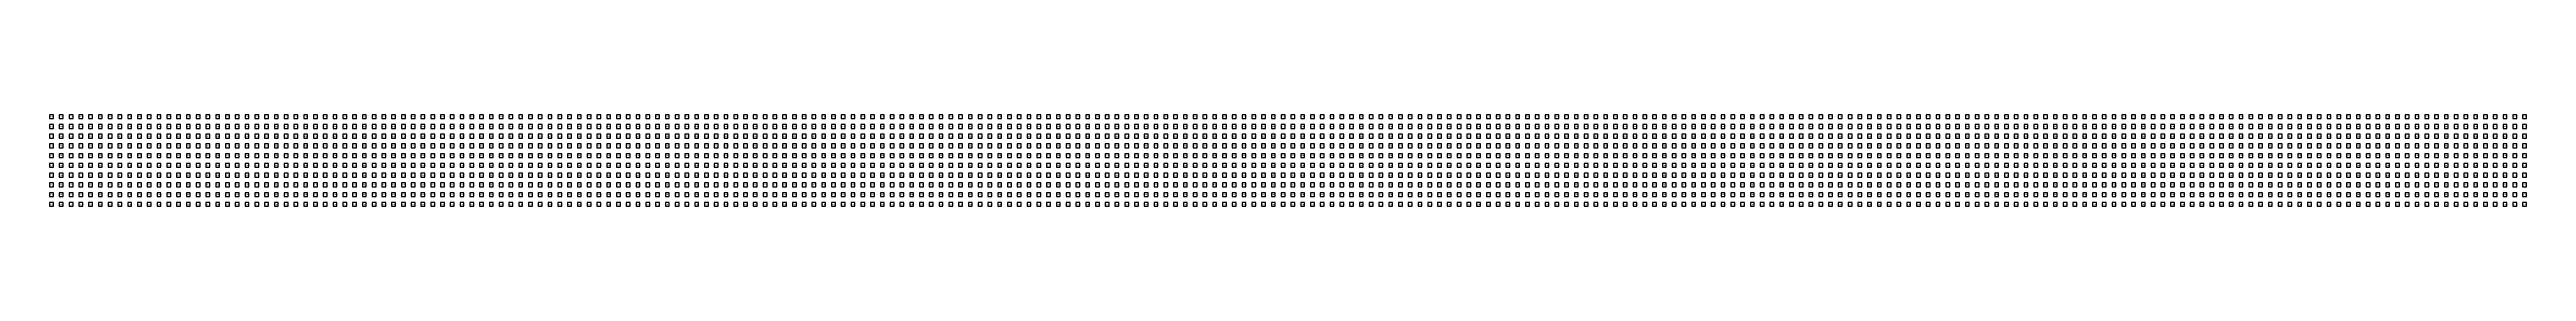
# Model space of a CAD drawing. Header units: millimetres. Extents: x -354 to 24993, y 26 to 2781.
# Drawn here: x 5983 to 12318, y 26 to 261 of the extents above; entities that cross this region are included whole.
import ezdxf
from ezdxf.enums import TextEntityAlignment as Align

# ---------------------------------------------------------------- set-up
doc = ezdxf.new("R2010")
doc.units = ezdxf.units.MM
doc.styles.get("Standard").update_dxf_attribs({"font": 'arial.ttf'})

# ---------------------------------------------------------------- blocks, each defined once
blk = doc.blocks.new('BLOCK_07')
blk.add_lwpolyline([(0, 0), (10, 0), (10, 10), (0, 10)], close=True)
blk.add_text('SYM', height=2.5).set_placement((5, 5), align=Align.MIDDLE)

msp = doc.modelspace()

# ---------------------------------------------------------------- block references
for p in [(5982.6, 250.7), (6007.6, 250.7), (6032.6, 250.7), (6057.6, 250.7), (6082.6, 250.7), (6107.6, 250.7), (6132.6, 250.7), (6157.6, 250.7), (6182.6, 250.7), (6207.6, 250.7), (6232.6, 250.7), (6257.6, 250.7), (6282.6, 250.7), (6307.6, 250.7), (6332.6, 250.7), (6357.6, 250.7), (6382.6, 250.7), (6407.6, 250.7), (6432.6, 250.7), (6457.6, 250.7), (6482.6, 250.7), (6507.6, 250.7), (6532.6, 250.7), (6557.6, 250.7), (6582.6, 250.7), (6607.6, 250.7), (6632.6, 250.7), (6657.6, 250.7), (6682.6, 250.7), (6707.6, 250.7), (6732.6, 250.7), (6757.6, 250.7), (6782.6, 250.7), (6807.6, 250.7), (6832.6, 250.7), (6857.6, 250.7), (6882.6, 250.7), (6907.6, 250.7), (6932.6, 250.7), (6957.6, 250.7), (6982.6, 250.7), (7007.6, 250.7), (7032.6, 250.7), (7057.6, 250.7), (7082.6, 250.7), (7107.6, 250.7), (7132.6, 250.7), (7157.6, 250.7), (7182.6, 250.7), (7207.6, 250.7), (7232.6, 250.7), (7257.6, 250.7), (7282.6, 250.7), (7307.6, 250.7), (7332.6, 250.7), (7357.6, 250.7), (7382.6, 250.7), (7407.6, 250.7), (7432.6, 250.7), (7457.6, 250.7), (7482.6, 250.7), (7507.6, 250.7), (7532.6, 250.7), (7557.6, 250.7), (7582.6, 250.7), (7607.6, 250.7), (7632.6, 250.7), (7657.6, 250.7), (7682.6, 250.7), (7707.6, 250.7), (7732.6, 250.7), (7757.6, 250.7), (7782.6, 250.7), (7807.6, 250.7), (7832.6, 250.7), (7857.6, 250.7), (7882.6, 250.7), (7907.6, 250.7), (7932.6, 250.7), (7957.6, 250.7), (7982.6, 250.7), (8007.6, 250.7), (8032.6, 250.7), (8057.6, 250.7), (8082.6, 250.7), (8107.6, 250.7), (8132.6, 250.7), (8157.6, 250.7), (8182.6, 250.7), (8207.6, 250.7), (8232.6, 250.7), (8257.6, 250.7), (8282.6, 250.7), (8307.6, 250.7), (8332.6, 250.7), (8357.6, 250.7), (8382.6, 250.7), (8407.6, 250.7), (8432.6, 250.7), (8457.6, 250.7), (8482.6, 250.7), (8507.6, 250.7), (8532.6, 250.7), (8557.6, 250.7), (8582.6, 250.7), (8607.6, 250.7), (8632.6, 250.7), (8657.6, 250.7), (8682.6, 250.7), (8707.6, 250.7), (8732.6, 250.7), (8757.6, 250.7), (8782.6, 250.7), (8807.6, 250.7), (8832.6, 250.7), (8857.6, 250.7), (8882.6, 250.7), (8907.6, 250.7), (8932.6, 250.7), (8957.6, 250.7), (8982.6, 250.7), (9007.6, 250.7), (9032.6, 250.7), (9057.6, 250.7), (9082.6, 250.7), (9107.6, 250.7), (9132.6, 250.7), (9157.6, 250.7), (9182.6, 250.7), (9207.6, 250.7), (9232.6, 250.7), (9257.6, 250.7), (9282.6, 250.7), (9307.6, 250.7), (9332.6, 250.7), (9357.6, 250.7), (9382.6, 250.7), (9407.6, 250.7), (9432.6, 250.7), (9457.6, 250.7), (9482.6, 250.7), (9507.6, 250.7), (9532.6, 250.7), (9557.6, 250.7), (9582.6, 250.7), (9607.6, 250.7), (9632.6, 250.7), (9657.6, 250.7), (9682.6, 250.7), (9707.6, 250.7), (9732.6, 250.7), (9757.6, 250.7), (9782.6, 250.7), (9807.6, 250.7), (9832.6, 250.7), (9857.6, 250.7), (9882.6, 250.7), (9907.6, 250.7), (9932.6, 250.7), (9957.6, 250.7), (9982.6, 250.7), (10007.6, 250.7), (10032.6, 250.7), (10057.6, 250.7), (10082.6, 250.7), (10107.6, 250.7), (10132.6, 250.7), (10157.6, 250.7), (10182.6, 250.7), (10207.6, 250.7), (10232.6, 250.7), (10257.6, 250.7), (10282.6, 250.7), (10307.6, 250.7), (10332.6, 250.7), (10357.6, 250.7), (10382.6, 250.7), (10407.6, 250.7), (10432.6, 250.7), (10457.6, 250.7), (10482.6, 250.7), (10507.6, 250.7), (10532.6, 250.7), (10557.6, 250.7), (10582.6, 250.7), (10607.6, 250.7), (10632.6, 250.7), (10657.6, 250.7), (10682.6, 250.7), (10707.6, 250.7), (10732.6, 250.7), (10757.6, 250.7), (10782.6, 250.7), (10807.6, 250.7), (10832.6, 250.7), (10857.6, 250.7), (10882.6, 250.7), (10907.6, 250.7), (10932.6, 250.7), (10957.6, 250.7), (10982.6, 250.7), (11007.6, 250.7), (11032.6, 250.7), (11057.6, 250.7), (11082.6, 250.7), (11107.6, 250.7), (11132.6, 250.7), (11157.6, 250.7), (11182.6, 250.7), (11207.6, 250.7), (11232.6, 250.7), (11257.6, 250.7), (11282.6, 250.7), (11307.6, 250.7), (11332.6, 250.7), (11357.6, 250.7), (11382.6, 250.7), (11407.6, 250.7), (11432.6, 250.7), (11457.6, 250.7), (11482.6, 250.7), (11507.6, 250.7), (11532.6, 250.7), (11557.6, 250.7), (11582.6, 250.7), (11607.6, 250.7), (11632.6, 250.7), (11657.6, 250.7), (11682.6, 250.7), (11707.6, 250.7), (11732.6, 250.7), (11757.6, 250.7), (11782.6, 250.7), (11807.6, 250.7), (11832.6, 250.7), (11857.6, 250.7), (11882.6, 250.7), (11907.6, 250.7), (11932.6, 250.7), (11957.6, 250.7), (11982.6, 250.7), (12007.6, 250.7), (12032.6, 250.7), (12057.6, 250.7), (12082.6, 250.7), (12107.6, 250.7), (12132.6, 250.7), (12157.6, 250.7), (12182.6, 250.7), (12207.6, 250.7), (12232.6, 250.7), (12257.6, 250.7), (12282.6, 250.7), (12307.6, 250.7), (5982.6, 225.7), (5982.6, 200.7), (6007.6, 225.7), (6007.6, 200.7), (6032.6, 225.7), (6032.6, 200.7), (6057.6, 225.7), (6057.6, 200.7), (6082.6, 225.7), (6082.6, 200.7), (6107.6, 225.7), (6107.6, 200.7), (6132.6, 225.7), (6132.6, 200.7), (6157.6, 225.7), (6157.6, 200.7), (6182.6, 225.7), (6182.6, 200.7), (6207.6, 225.7), (6207.6, 200.7), (6232.6, 225.7), (6232.6, 200.7), (6257.6, 225.7), (6257.6, 200.7), (6282.6, 225.7), (6282.6, 200.7), (6307.6, 225.7), (6307.6, 200.7), (6332.6, 225.7), (6332.6, 200.7), (6357.6, 225.7), (6357.6, 200.7), (6382.6, 225.7), (6382.6, 200.7), (6407.6, 225.7), (6407.6, 200.7), (6432.6, 225.7), (6432.6, 200.7), (6457.6, 225.7), (6457.6, 200.7), (6482.6, 225.7), (6482.6, 200.7), (6507.6, 225.7), (6507.6, 200.7), (6532.6, 225.7), (6532.6, 200.7), (6557.6, 225.7), (6557.6, 200.7), (6582.6, 225.7), (6582.6, 200.7), (6607.6, 225.7), (6607.6, 200.7), (6632.6, 225.7), (6632.6, 200.7), (6657.6, 225.7), (6657.6, 200.7), (6682.6, 225.7), (6682.6, 200.7), (6707.6, 225.7), (6707.6, 200.7), (6732.6, 225.7), (6732.6, 200.7), (6757.6, 225.7), (6757.6, 200.7), (6782.6, 225.7), (6782.6, 200.7), (6807.6, 225.7), (6807.6, 200.7), (6832.6, 225.7), (6832.6, 200.7), (6857.6, 225.7), (6857.6, 200.7), (6882.6, 225.7), (6882.6, 200.7), (6907.6, 225.7), (6907.6, 200.7), (6932.6, 225.7), (6932.6, 200.7), (6957.6, 225.7), (6957.6, 200.7), (6982.6, 225.7), (6982.6, 200.7), (7007.6, 225.7), (7007.6, 200.7), (7032.6, 225.7), (7032.6, 200.7), (7057.6, 225.7), (7057.6, 200.7), (7082.6, 225.7), (7082.6, 200.7), (7107.6, 225.7), (7107.6, 200.7), (7132.6, 225.7), (7132.6, 200.7), (7157.6, 225.7), (7157.6, 200.7), (7182.6, 225.7), (7182.6, 200.7), (7207.6, 225.7), (7207.6, 200.7), (7232.6, 225.7), (7232.6, 200.7), (7257.6, 225.7), (7257.6, 200.7), (7282.6, 225.7), (7282.6, 200.7), (7307.6, 225.7), (7307.6, 200.7), (7332.6, 225.7), (7332.6, 200.7), (7357.6, 225.7), (7357.6, 200.7), (7382.6, 225.7), (7382.6, 200.7), (7407.6, 225.7), (7407.6, 200.7), (7432.6, 225.7), (7432.6, 200.7), (7457.6, 225.7), (7457.6, 200.7), (7482.6, 225.7), (7482.6, 200.7), (7507.6, 225.7), (7507.6, 200.7), (7532.6, 225.7), (7532.6, 200.7), (7557.6, 225.7), (7557.6, 200.7), (7582.6, 225.7), (7582.6, 200.7), (7607.6, 225.7), (7607.6, 200.7), (7632.6, 225.7), (7632.6, 200.7), (7657.6, 225.7), (7657.6, 200.7), (7682.6, 225.7), (7682.6, 200.7), (7707.6, 225.7), (7707.6, 200.7), (7732.6, 225.7), (7732.6, 200.7), (7757.6, 225.7), (7757.6, 200.7), (7782.6, 225.7), (7782.6, 200.7), (7807.6, 225.7), (7807.6, 200.7), (7832.6, 225.7), (7832.6, 200.7), (7857.6, 225.7), (7857.6, 200.7), (7882.6, 225.7), (7882.6, 200.7), (7907.6, 225.7), (7907.6, 200.7), (7932.6, 225.7), (7932.6, 200.7), (7957.6, 225.7), (7957.6, 200.7), (7982.6, 225.7), (7982.6, 200.7), (8007.6, 225.7), (8007.6, 200.7), (8032.6, 225.7), (8032.6, 200.7), (8057.6, 225.7), (8057.6, 200.7), (8082.6, 225.7), (8082.6, 200.7), (8107.6, 225.7), (8107.6, 200.7), (8132.6, 225.7), (8132.6, 200.7), (8157.6, 225.7), (8157.6, 200.7), (8182.6, 225.7), (8182.6, 200.7), (8207.6, 225.7), (8207.6, 200.7), (8232.6, 225.7), (8232.6, 200.7), (8257.6, 225.7), (8257.6, 200.7), (8282.6, 225.7), (8282.6, 200.7), (8307.6, 225.7), (8307.6, 200.7), (8332.6, 225.7), (8332.6, 200.7), (8357.6, 225.7), (8357.6, 200.7), (8382.6, 225.7), (8382.6, 200.7), (8407.6, 225.7), (8407.6, 200.7), (8432.6, 225.7), (8432.6, 200.7), (8457.6, 225.7), (8457.6, 200.7), (8482.6, 225.7), (8482.6, 200.7), (8507.6, 225.7), (8507.6, 200.7), (8532.6, 225.7), (8532.6, 200.7), (8557.6, 225.7), (8557.6, 200.7), (8582.6, 225.7), (8582.6, 200.7), (8607.6, 225.7), (8607.6, 200.7), (8632.6, 225.7), (8632.6, 200.7), (8657.6, 225.7), (8657.6, 200.7), (8682.6, 225.7), (8682.6, 200.7), (8707.6, 225.7), (8707.6, 200.7), (8732.6, 225.7), (8732.6, 200.7), (8757.6, 225.7), (8757.6, 200.7), (8782.6, 225.7), (8782.6, 200.7), (8807.6, 225.7), (8807.6, 200.7), (8832.6, 225.7), (8832.6, 200.7), (8857.6, 225.7), (8857.6, 200.7), (8882.6, 225.7), (8882.6, 200.7), (8907.6, 225.7), (8907.6, 200.7), (8932.6, 225.7), (8932.6, 200.7), (8957.6, 225.7), (8957.6, 200.7), (8982.6, 225.7), (8982.6, 200.7), (9007.6, 225.7), (9007.6, 200.7), (9032.6, 225.7), (9032.6, 200.7), (9057.6, 225.7), (9057.6, 200.7), (9082.6, 225.7), (9082.6, 200.7), (9107.6, 225.7), (9107.6, 200.7), (9132.6, 225.7), (9132.6, 200.7), (9157.6, 225.7), (9157.6, 200.7), (9182.6, 225.7), (9182.6, 200.7), (9207.6, 225.7), (9207.6, 200.7), (9232.6, 225.7), (9232.6, 200.7), (9257.6, 225.7), (9257.6, 200.7), (9282.6, 225.7), (9282.6, 200.7), (9307.6, 225.7), (9307.6, 200.7), (9332.6, 225.7), (9332.6, 200.7), (9357.6, 225.7), (9357.6, 200.7), (9382.6, 225.7), (9382.6, 200.7), (9407.6, 225.7), (9407.6, 200.7), (9432.6, 225.7), (9432.6, 200.7), (9457.6, 225.7), (9457.6, 200.7), (9482.6, 225.7), (9482.6, 200.7), (9507.6, 225.7), (9507.6, 200.7), (9532.6, 225.7), (9532.6, 200.7), (9557.6, 225.7), (9557.6, 200.7), (9582.6, 225.7), (9582.6, 200.7), (9607.6, 225.7), (9607.6, 200.7), (9632.6, 225.7), (9632.6, 200.7), (9657.6, 225.7), (9657.6, 200.7), (9682.6, 225.7), (9682.6, 200.7), (9707.6, 225.7), (9707.6, 200.7), (9732.6, 225.7), (9732.6, 200.7), (9757.6, 225.7), (9757.6, 200.7), (9782.6, 225.7), (9782.6, 200.7), (9807.6, 225.7), (9807.6, 200.7), (9832.6, 225.7), (9832.6, 200.7), (9857.6, 225.7), (9857.6, 200.7), (9882.6, 225.7), (9882.6, 200.7), (9907.6, 225.7), (9907.6, 200.7), (9932.6, 225.7), (9932.6, 200.7), (9957.6, 225.7), (9957.6, 200.7), (9982.6, 225.7), (9982.6, 200.7), (10007.6, 225.7), (10007.6, 200.7), (10032.6, 225.7), (10032.6, 200.7), (10057.6, 225.7), (10057.6, 200.7), (10082.6, 225.7), (10082.6, 200.7), (10107.6, 225.7), (10107.6, 200.7), (10132.6, 225.7), (10132.6, 200.7), (10157.6, 225.7), (10157.6, 200.7), (10182.6, 225.7), (10182.6, 200.7), (10207.6, 225.7), (10207.6, 200.7), (10232.6, 225.7), (10232.6, 200.7), (10257.6, 225.7), (10257.6, 200.7), (10282.6, 225.7), (10282.6, 200.7), (10307.6, 225.7), (10307.6, 200.7), (10332.6, 225.7), (10332.6, 200.7), (10357.6, 225.7), (10357.6, 200.7), (10382.6, 225.7), (10382.6, 200.7), (10407.6, 225.7), (10407.6, 200.7), (10432.6, 225.7), (10432.6, 200.7), (10457.6, 225.7), (10457.6, 200.7), (10482.6, 225.7), (10482.6, 200.7), (10507.6, 225.7), (10507.6, 200.7), (10532.6, 225.7), (10532.6, 200.7), (10557.6, 225.7), (10557.6, 200.7), (10582.6, 225.7), (10582.6, 200.7), (10607.6, 225.7), (10607.6, 200.7), (10632.6, 225.7), (10632.6, 200.7), (10657.6, 225.7), (10657.6, 200.7), (10682.6, 225.7), (10682.6, 200.7), (10707.6, 225.7), (10707.6, 200.7), (10732.6, 225.7), (10732.6, 200.7), (10757.6, 225.7), (10757.6, 200.7), (10782.6, 225.7), (10782.6, 200.7), (10807.6, 225.7), (10807.6, 200.7), (10832.6, 225.7), (10832.6, 200.7), (10857.6, 225.7), (10857.6, 200.7), (10882.6, 225.7), (10882.6, 200.7), (10907.6, 225.7), (10907.6, 200.7), (10932.6, 225.7), (10932.6, 200.7), (10957.6, 225.7), (10957.6, 200.7), (10982.6, 225.7), (10982.6, 200.7), (11007.6, 225.7), (11007.6, 200.7), (11032.6, 225.7), (11032.6, 200.7), (11057.6, 225.7), (11057.6, 200.7), (11082.6, 225.7), (11082.6, 200.7), (11107.6, 225.7), (11107.6, 200.7), (11132.6, 225.7), (11132.6, 200.7), (11157.6, 225.7), (11157.6, 200.7), (11182.6, 225.7), (11182.6, 200.7), (11207.6, 225.7), (11207.6, 200.7), (11232.6, 225.7), (11232.6, 200.7), (11257.6, 225.7), (11257.6, 200.7), (11282.6, 225.7), (11282.6, 200.7), (11307.6, 225.7), (11307.6, 200.7), (11332.6, 225.7), (11332.6, 200.7), (11357.6, 225.7), (11357.6, 200.7), (11382.6, 225.7), (11382.6, 200.7), (11407.6, 225.7), (11407.6, 200.7), (11432.6, 225.7), (11432.6, 200.7), (11457.6, 225.7), (11457.6, 200.7), (11482.6, 225.7), (11482.6, 200.7), (11507.6, 225.7), (11507.6, 200.7), (11532.6, 225.7), (11532.6, 200.7), (11557.6, 225.7), (11557.6, 200.7), (11582.6, 225.7), (11582.6, 200.7), (11607.6, 225.7), (11607.6, 200.7), (11632.6, 225.7), (11632.6, 200.7), (11657.6, 225.7), (11657.6, 200.7), (11682.6, 225.7), (11682.6, 200.7), (11707.6, 225.7), (11707.6, 200.7), (11732.6, 225.7), (11732.6, 200.7), (11757.6, 225.7), (11757.6, 200.7), (11782.6, 225.7), (11782.6, 200.7), (11807.6, 225.7), (11807.6, 200.7), (11832.6, 225.7), (11832.6, 200.7), (11857.6, 225.7), (11857.6, 200.7), (11882.6, 225.7), (11882.6, 200.7), (11907.6, 225.7), (11907.6, 200.7), (11932.6, 225.7), (11932.6, 200.7), (11957.6, 225.7), (11957.6, 200.7), (11982.6, 225.7), (11982.6, 200.7), (12007.6, 225.7), (12007.6, 200.7), (12032.6, 225.7), (12032.6, 200.7), (12057.6, 225.7), (12057.6, 200.7), (12082.6, 225.7), (12082.6, 200.7), (12107.6, 225.7), (12107.6, 200.7), (12132.6, 225.7), (12132.6, 200.7), (12157.6, 225.7), (12157.6, 200.7), (12182.6, 225.7), (12182.6, 200.7), (12207.6, 225.7), (12207.6, 200.7), (12232.6, 225.7), (12232.6, 200.7), (12257.6, 225.7), (12257.6, 200.7), (12282.6, 225.7), (12282.6, 200.7), (12307.6, 225.7), (12307.6, 200.7), (5982.6, 175.7), (5982.6, 150.7), (5982.6, 125.7), (6007.6, 175.7), (6007.6, 150.7), (6007.6, 125.7), (6032.6, 175.7), (6032.6, 150.7), (6032.6, 125.7), (6057.6, 175.7), (6057.6, 150.7), (6057.6, 125.7), (6082.6, 175.7), (6082.6, 150.7), (6082.6, 125.7), (6107.6, 175.7), (6107.6, 150.7), (6107.6, 125.7), (6132.6, 175.7), (6132.6, 150.7), (6132.6, 125.7), (6157.6, 175.7), (6157.6, 150.7), (6157.6, 125.7), (6182.6, 175.7), (6182.6, 150.7), (6182.6, 125.7), (6207.6, 175.7), (6207.6, 150.7), (6207.6, 125.7), (6232.6, 175.7), (6232.6, 150.7), (6232.6, 125.7), (6257.6, 175.7), (6257.6, 150.7), (6257.6, 125.7), (6282.6, 175.7), (6282.6, 150.7), (6282.6, 125.7), (6307.6, 175.7), (6307.6, 150.7), (6307.6, 125.7), (6332.6, 175.7), (6332.6, 150.7), (6332.6, 125.7), (6357.6, 175.7), (6357.6, 150.7), (6357.6, 125.7), (6382.6, 175.7), (6382.6, 150.7), (6382.6, 125.7), (6407.6, 175.7), (6407.6, 150.7), (6407.6, 125.7), (6432.6, 175.7), (6432.6, 150.7), (6432.6, 125.7), (6457.6, 175.7), (6457.6, 150.7), (6457.6, 125.7), (6482.6, 175.7), (6482.6, 150.7), (6482.6, 125.7), (6507.6, 175.7), (6507.6, 150.7), (6507.6, 125.7), (6532.6, 175.7), (6532.6, 150.7), (6532.6, 125.7), (6557.6, 175.7), (6557.6, 150.7), (6557.6, 125.7), (6582.6, 175.7), (6582.6, 150.7), (6582.6, 125.7), (6607.6, 175.7), (6607.6, 150.7), (6607.6, 125.7), (6632.6, 175.7), (6632.6, 150.7), (6632.6, 125.7), (6657.6, 175.7), (6657.6, 150.7), (6657.6, 125.7), (6682.6, 175.7), (6682.6, 150.7), (6682.6, 125.7), (6707.6, 175.7), (6707.6, 150.7), (6707.6, 125.7), (6732.6, 175.7), (6732.6, 150.7), (6732.6, 125.7), (6757.6, 175.7), (6757.6, 150.7), (6757.6, 125.7), (6782.6, 175.7), (6782.6, 150.7), (6782.6, 125.7), (6807.6, 175.7), (6807.6, 150.7), (6807.6, 125.7), (6832.6, 175.7), (6832.6, 150.7), (6832.6, 125.7), (6857.6, 175.7), (6857.6, 150.7), (6857.6, 125.7), (6882.6, 175.7), (6882.6, 150.7), (6882.6, 125.7), (6907.6, 175.7), (6907.6, 150.7), (6907.6, 125.7), (6932.6, 175.7), (6932.6, 150.7), (6932.6, 125.7), (6957.6, 175.7), (6957.6, 150.7), (6957.6, 125.7), (6982.6, 175.7), (6982.6, 150.7), (6982.6, 125.7), (7007.6, 175.7), (7007.6, 150.7), (7007.6, 125.7), (7032.6, 175.7), (7032.6, 150.7), (7032.6, 125.7), (7057.6, 175.7), (7057.6, 150.7), (7057.6, 125.7), (7082.6, 175.7), (7082.6, 150.7), (7082.6, 125.7), (7107.6, 175.7), (7107.6, 150.7), (7107.6, 125.7), (7132.6, 175.7), (7132.6, 150.7), (7132.6, 125.7), (7157.6, 175.7), (7157.6, 150.7), (7157.6, 125.7), (7182.6, 175.7), (7182.6, 150.7), (7182.6, 125.7), (7207.6, 175.7), (7207.6, 150.7), (7207.6, 125.7), (7232.6, 175.7), (7232.6, 150.7), (7232.6, 125.7), (7257.6, 175.7), (7257.6, 150.7), (7257.6, 125.7), (7282.6, 175.7), (7282.6, 150.7), (7282.6, 125.7), (7307.6, 175.7), (7307.6, 150.7), (7307.6, 125.7), (7332.6, 175.7), (7332.6, 150.7), (7332.6, 125.7), (7357.6, 175.7), (7357.6, 150.7), (7357.6, 125.7), (7382.6, 175.7), (7382.6, 150.7), (7382.6, 125.7), (7407.6, 175.7), (7407.6, 150.7), (7407.6, 125.7), (7432.6, 175.7), (7432.6, 150.7), (7432.6, 125.7), (7457.6, 175.7), (7457.6, 150.7), (7457.6, 125.7), (7482.6, 175.7), (7482.6, 150.7), (7482.6, 125.7), (7507.6, 175.7), (7507.6, 150.7), (7507.6, 125.7), (7532.6, 175.7), (7532.6, 150.7), (7532.6, 125.7), (7557.6, 175.7), (7557.6, 150.7), (7557.6, 125.7), (7582.6, 175.7), (7582.6, 150.7), (7582.6, 125.7), (7607.6, 175.7), (7607.6, 150.7), (7607.6, 125.7), (7632.6, 175.7), (7632.6, 150.7), (7632.6, 125.7), (7657.6, 175.7), (7657.6, 150.7), (7657.6, 125.7), (7682.6, 175.7), (7682.6, 150.7), (7682.6, 125.7), (7707.6, 175.7), (7707.6, 150.7), (7707.6, 125.7), (7732.6, 175.7), (7732.6, 150.7), (7732.6, 125.7), (7757.6, 175.7), (7757.6, 150.7), (7757.6, 125.7), (7782.6, 175.7), (7782.6, 150.7), (7782.6, 125.7), (7807.6, 175.7), (7807.6, 150.7), (7807.6, 125.7), (7832.6, 175.7), (7832.6, 150.7), (7832.6, 125.7), (7857.6, 175.7), (7857.6, 150.7), (7857.6, 125.7), (7882.6, 175.7), (7882.6, 150.7), (7882.6, 125.7), (7907.6, 175.7), (7907.6, 150.7), (7907.6, 125.7), (7932.6, 175.7), (7932.6, 150.7), (7932.6, 125.7), (7957.6, 175.7), (7957.6, 150.7), (7957.6, 125.7), (7982.6, 175.7), (7982.6, 150.7), (7982.6, 125.7), (8007.6, 175.7), (8007.6, 150.7), (8007.6, 125.7), (8032.6, 175.7), (8032.6, 150.7), (8032.6, 125.7), (8057.6, 175.7), (8057.6, 150.7), (8057.6, 125.7), (8082.6, 175.7), (8082.6, 150.7), (8082.6, 125.7), (8107.6, 175.7), (8107.6, 150.7), (8107.6, 125.7), (8132.6, 175.7), (8132.6, 150.7), (8132.6, 125.7), (8157.6, 175.7), (8157.6, 150.7), (8157.6, 125.7), (8182.6, 175.7), (8182.6, 150.7), (8182.6, 125.7), (8207.6, 175.7), (8207.6, 150.7), (8207.6, 125.7), (8232.6, 175.7), (8232.6, 150.7), (8232.6, 125.7), (8257.6, 175.7), (8257.6, 150.7), (8257.6, 125.7), (8282.6, 175.7), (8282.6, 150.7), (8282.6, 125.7), (8307.6, 175.7), (8307.6, 150.7), (8307.6, 125.7), (8332.6, 175.7), (8332.6, 150.7), (8332.6, 125.7), (8357.6, 175.7), (8357.6, 150.7), (8357.6, 125.7), (8382.6, 175.7), (8382.6, 150.7), (8382.6, 125.7), (8407.6, 175.7), (8407.6, 150.7), (8407.6, 125.7), (8432.6, 175.7), (8432.6, 150.7), (8432.6, 125.7), (8457.6, 175.7), (8457.6, 150.7), (8457.6, 125.7), (8482.6, 175.7), (8482.6, 150.7), (8482.6, 125.7), (8507.6, 175.7), (8507.6, 150.7), (8507.6, 125.7), (8532.6, 175.7), (8532.6, 150.7), (8532.6, 125.7), (8557.6, 175.7), (8557.6, 150.7), (8557.6, 125.7), (8582.6, 175.7), (8582.6, 150.7), (8582.6, 125.7), (8607.6, 175.7), (8607.6, 150.7), (8607.6, 125.7), (8632.6, 175.7), (8632.6, 150.7), (8632.6, 125.7), (8657.6, 175.7), (8657.6, 150.7), (8657.6, 125.7), (8682.6, 175.7), (8682.6, 150.7), (8682.6, 125.7), (8707.6, 175.7), (8707.6, 150.7), (8707.6, 125.7), (8732.6, 175.7), (8732.6, 150.7), (8732.6, 125.7), (8757.6, 175.7), (8757.6, 150.7), (8757.6, 125.7), (8782.6, 175.7), (8782.6, 150.7), (8782.6, 125.7), (8807.6, 175.7), (8807.6, 150.7), (8807.6, 125.7), (8832.6, 175.7), (8832.6, 150.7), (8832.6, 125.7), (8857.6, 175.7), (8857.6, 150.7), (8857.6, 125.7), (8882.6, 175.7), (8882.6, 150.7), (8882.6, 125.7), (8907.6, 175.7), (8907.6, 150.7), (8907.6, 125.7), (8932.6, 175.7), (8932.6, 150.7), (8932.6, 125.7), (8957.6, 175.7), (8957.6, 150.7), (8957.6, 125.7), (8982.6, 175.7), (8982.6, 150.7), (8982.6, 125.7), (9007.6, 175.7), (9007.6, 150.7), (9007.6, 125.7), (9032.6, 175.7), (9032.6, 150.7), (9032.6, 125.7), (9057.6, 175.7), (9057.6, 150.7), (9057.6, 125.7), (9082.6, 175.7), (9082.6, 150.7), (9082.6, 125.7), (9107.6, 175.7), (9107.6, 150.7), (9107.6, 125.7), (9132.6, 175.7), (9132.6, 150.7), (9132.6, 125.7), (9157.6, 175.7), (9157.6, 150.7), (9157.6, 125.7), (9182.6, 175.7), (9182.6, 150.7), (9182.6, 125.7), (9207.6, 175.7), (9207.6, 150.7), (9207.6, 125.7), (9232.6, 175.7), (9232.6, 150.7), (9232.6, 125.7), (9257.6, 175.7), (9257.6, 150.7), (9257.6, 125.7), (9282.6, 175.7), (9282.6, 150.7), (9282.6, 125.7), (9307.6, 175.7), (9307.6, 150.7), (9307.6, 125.7), (9332.6, 175.7), (9332.6, 150.7), (9332.6, 125.7), (9357.6, 175.7), (9357.6, 150.7), (9357.6, 125.7), (9382.6, 175.7), (9382.6, 150.7), (9382.6, 125.7), (9407.6, 175.7), (9407.6, 150.7), (9407.6, 125.7), (9432.6, 175.7), (9432.6, 150.7), (9432.6, 125.7), (9457.6, 175.7), (9457.6, 150.7), (9457.6, 125.7), (9482.6, 175.7), (9482.6, 150.7), (9482.6, 125.7), (9507.6, 175.7), (9507.6, 150.7), (9507.6, 125.7), (9532.6, 175.7), (9532.6, 150.7), (9532.6, 125.7), (9557.6, 175.7), (9557.6, 150.7), (9557.6, 125.7), (9582.6, 175.7), (9582.6, 150.7), (9582.6, 125.7), (9607.6, 175.7), (9607.6, 150.7), (9607.6, 125.7), (9632.6, 175.7), (9632.6, 150.7), (9632.6, 125.7), (9657.6, 175.7), (9657.6, 150.7), (9657.6, 125.7), (9682.6, 175.7), (9682.6, 150.7), (9682.6, 125.7), (9707.6, 175.7), (9707.6, 150.7), (9707.6, 125.7), (9732.6, 175.7), (9732.6, 150.7), (9732.6, 125.7), (9757.6, 175.7), (9757.6, 150.7), (9757.6, 125.7), (9782.6, 175.7), (9782.6, 150.7), (9782.6, 125.7), (9807.6, 175.7), (9807.6, 150.7), (9807.6, 125.7), (9832.6, 175.7), (9832.6, 150.7), (9832.6, 125.7), (9857.6, 175.7), (9857.6, 150.7), (9857.6, 125.7), (9882.6, 175.7), (9882.6, 150.7), (9882.6, 125.7), (9907.6, 175.7), (9907.6, 150.7), (9907.6, 125.7), (9932.6, 175.7), (9932.6, 150.7), (9932.6, 125.7), (9957.6, 175.7), (9957.6, 150.7), (9957.6, 125.7), (9982.6, 175.7), (9982.6, 150.7), (9982.6, 125.7), (10007.6, 175.7), (10007.6, 150.7), (10007.6, 125.7), (10032.6, 175.7), (10032.6, 150.7), (10032.6, 125.7), (10057.6, 175.7), (10057.6, 150.7), (10057.6, 125.7), (10082.6, 175.7), (10082.6, 150.7), (10082.6, 125.7), (10107.6, 175.7), (10107.6, 150.7), (10107.6, 125.7), (10132.6, 175.7), (10132.6, 150.7), (10132.6, 125.7), (10157.6, 175.7), (10157.6, 150.7), (10157.6, 125.7), (10182.6, 175.7), (10182.6, 150.7), (10182.6, 125.7), (10207.6, 175.7), (10207.6, 150.7), (10207.6, 125.7), (10232.6, 175.7), (10232.6, 150.7), (10232.6, 125.7), (10257.6, 175.7), (10257.6, 150.7), (10257.6, 125.7), (10282.6, 175.7), (10282.6, 150.7), (10282.6, 125.7), (10307.6, 175.7), (10307.6, 150.7), (10307.6, 125.7), (10332.6, 175.7), (10332.6, 150.7), (10332.6, 125.7), (10357.6, 175.7), (10357.6, 150.7), (10357.6, 125.7), (10382.6, 175.7), (10382.6, 150.7), (10382.6, 125.7), (10407.6, 175.7), (10407.6, 150.7), (10407.6, 125.7), (10432.6, 175.7), (10432.6, 150.7), (10432.6, 125.7), (10457.6, 175.7), (10457.6, 150.7), (10457.6, 125.7), (10482.6, 175.7), (10482.6, 150.7), (10482.6, 125.7), (10507.6, 175.7), (10507.6, 150.7), (10507.6, 125.7), (10532.6, 175.7), (10532.6, 150.7), (10532.6, 125.7), (10557.6, 175.7), (10557.6, 150.7), (10557.6, 125.7), (10582.6, 175.7), (10582.6, 150.7), (10582.6, 125.7), (10607.6, 175.7), (10607.6, 150.7), (10607.6, 125.7), (10632.6, 175.7), (10632.6, 150.7), (10632.6, 125.7), (10657.6, 175.7), (10657.6, 150.7), (10657.6, 125.7), (10682.6, 175.7), (10682.6, 150.7), (10682.6, 125.7), (10707.6, 175.7), (10707.6, 150.7), (10707.6, 125.7), (10732.6, 175.7), (10732.6, 150.7), (10732.6, 125.7), (10757.6, 175.7), (10757.6, 150.7), (10757.6, 125.7), (10782.6, 175.7), (10782.6, 150.7), (10782.6, 125.7), (10807.6, 175.7), (10807.6, 150.7), (10807.6, 125.7), (10832.6, 175.7), (10832.6, 150.7), (10832.6, 125.7), (10857.6, 175.7), (10857.6, 150.7), (10857.6, 125.7), (10882.6, 175.7), (10882.6, 150.7), (10882.6, 125.7), (10907.6, 175.7), (10907.6, 150.7), (10907.6, 125.7), (10932.6, 175.7), (10932.6, 150.7), (10932.6, 125.7), (10957.6, 175.7), (10957.6, 150.7), (10957.6, 125.7), (10982.6, 175.7), (10982.6, 150.7), (10982.6, 125.7), (11007.6, 175.7), (11007.6, 150.7), (11007.6, 125.7), (11032.6, 175.7), (11032.6, 150.7), (11032.6, 125.7), (11057.6, 175.7), (11057.6, 150.7), (11057.6, 125.7), (11082.6, 175.7), (11082.6, 150.7), (11082.6, 125.7), (11107.6, 175.7), (11107.6, 150.7), (11107.6, 125.7), (11132.6, 175.7), (11132.6, 150.7), (11132.6, 125.7), (11157.6, 175.7), (11157.6, 150.7), (11157.6, 125.7), (11182.6, 175.7), (11182.6, 150.7), (11182.6, 125.7), (11207.6, 175.7), (11207.6, 150.7), (11207.6, 125.7), (11232.6, 175.7), (11232.6, 150.7), (11232.6, 125.7), (11257.6, 175.7), (11257.6, 150.7), (11257.6, 125.7), (11282.6, 175.7), (11282.6, 150.7), (11282.6, 125.7), (11307.6, 175.7), (11307.6, 150.7), (11307.6, 125.7), (11332.6, 175.7), (11332.6, 150.7), (11332.6, 125.7), (11357.6, 175.7), (11357.6, 150.7), (11357.6, 125.7), (11382.6, 175.7), (11382.6, 150.7), (11382.6, 125.7), (11407.6, 175.7), (11407.6, 150.7), (11407.6, 125.7), (11432.6, 175.7), (11432.6, 150.7), (11432.6, 125.7), (11457.6, 175.7), (11457.6, 150.7), (11457.6, 125.7), (11482.6, 175.7), (11482.6, 150.7), (11482.6, 125.7), (11507.6, 175.7), (11507.6, 150.7), (11507.6, 125.7), (11532.6, 175.7), (11532.6, 150.7), (11532.6, 125.7), (11557.6, 175.7), (11557.6, 150.7), (11557.6, 125.7), (11582.6, 175.7), (11582.6, 150.7), (11582.6, 125.7), (11607.6, 175.7), (11607.6, 150.7), (11607.6, 125.7), (11632.6, 175.7), (11632.6, 150.7), (11632.6, 125.7), (11657.6, 175.7), (11657.6, 150.7), (11657.6, 125.7), (11682.6, 175.7), (11682.6, 150.7), (11682.6, 125.7), (11707.6, 175.7), (11707.6, 150.7), (11707.6, 125.7), (11732.6, 175.7), (11732.6, 150.7), (11732.6, 125.7), (11757.6, 175.7), (11757.6, 150.7), (11757.6, 125.7), (11782.6, 175.7), (11782.6, 150.7), (11782.6, 125.7), (11807.6, 175.7), (11807.6, 150.7), (11807.6, 125.7), (11832.6, 175.7), (11832.6, 150.7), (11832.6, 125.7), (11857.6, 175.7), (11857.6, 150.7), (11857.6, 125.7), (11882.6, 175.7), (11882.6, 150.7), (11882.6, 125.7), (11907.6, 175.7), (11907.6, 150.7), (11907.6, 125.7), (11932.6, 175.7), (11932.6, 150.7), (11932.6, 125.7), (11957.6, 175.7), (11957.6, 150.7), (11957.6, 125.7), (11982.6, 175.7), (11982.6, 150.7), (11982.6, 125.7), (12007.6, 175.7), (12007.6, 150.7), (12007.6, 125.7), (12032.6, 175.7), (12032.6, 150.7), (12032.6, 125.7), (12057.6, 175.7), (12057.6, 150.7), (12057.6, 125.7), (12082.6, 175.7), (12082.6, 150.7), (12082.6, 125.7), (12107.6, 175.7), (12107.6, 150.7), (12107.6, 125.7), (12132.6, 175.7), (12132.6, 150.7), (12132.6, 125.7), (12157.6, 175.7), (12157.6, 150.7), (12157.6, 125.7), (12182.6, 175.7), (12182.6, 150.7), (12182.6, 125.7), (12207.6, 175.7), (12207.6, 150.7), (12207.6, 125.7), (12232.6, 175.7), (12232.6, 150.7), (12232.6, 125.7), (12257.6, 175.7), (12257.6, 150.7), (12257.6, 125.7), (12282.6, 175.7), (12282.6, 150.7), (12282.6, 125.7), (12307.6, 175.7), (12307.6, 150.7), (12307.6, 125.7), (5982.6, 100.7), (5982.6, 75.7), (6007.6, 100.7), (6007.6, 75.7), (6032.6, 100.7), (6032.6, 75.7), (6057.6, 100.7), (6057.6, 75.7), (6082.6, 100.7), (6082.6, 75.7), (6107.6, 100.7), (6107.6, 75.7), (6132.6, 100.7), (6132.6, 75.7), (6157.6, 100.7), (6157.6, 75.7), (6182.6, 100.7), (6182.6, 75.7), (6207.6, 100.7), (6207.6, 75.7), (6232.6, 100.7), (6232.6, 75.7), (6257.6, 100.7), (6257.6, 75.7), (6282.6, 100.7), (6282.6, 75.7), (6307.6, 100.7), (6307.6, 75.7), (6332.6, 100.7), (6332.6, 75.7), (6357.6, 100.7), (6357.6, 75.7), (6382.6, 100.7), (6382.6, 75.7), (6407.6, 100.7), (6407.6, 75.7), (6432.6, 100.7), (6432.6, 75.7), (6457.6, 100.7), (6457.6, 75.7), (6482.6, 100.7), (6482.6, 75.7), (6507.6, 100.7), (6507.6, 75.7), (6532.6, 100.7), (6532.6, 75.7), (6557.6, 100.7), (6557.6, 75.7), (6582.6, 100.7), (6582.6, 75.7), (6607.6, 100.7), (6607.6, 75.7), (6632.6, 100.7), (6632.6, 75.7), (6657.6, 100.7), (6657.6, 75.7), (6682.6, 100.7), (6682.6, 75.7), (6707.6, 100.7), (6707.6, 75.7), (6732.6, 100.7), (6732.6, 75.7), (6757.6, 100.7), (6757.6, 75.7), (6782.6, 100.7), (6782.6, 75.7), (6807.6, 100.7), (6807.6, 75.7), (6832.6, 100.7), (6832.6, 75.7), (6857.6, 100.7), (6857.6, 75.7), (6882.6, 100.7), (6882.6, 75.7), (6907.6, 100.7), (6907.6, 75.7), (6932.6, 100.7), (6932.6, 75.7), (6957.6, 100.7), (6957.6, 75.7), (6982.6, 100.7), (6982.6, 75.7), (7007.6, 100.7), (7007.6, 75.7), (7032.6, 100.7), (7032.6, 75.7), (7057.6, 100.7), (7057.6, 75.7), (7082.6, 100.7), (7082.6, 75.7), (7107.6, 100.7), (7107.6, 75.7), (7132.6, 100.7), (7132.6, 75.7), (7157.6, 100.7), (7157.6, 75.7), (7182.6, 100.7), (7182.6, 75.7), (7207.6, 100.7), (7207.6, 75.7), (7232.6, 100.7), (7232.6, 75.7), (7257.6, 100.7), (7257.6, 75.7), (7282.6, 100.7), (7282.6, 75.7), (7307.6, 100.7), (7307.6, 75.7), (7332.6, 100.7), (7332.6, 75.7), (7357.6, 100.7), (7357.6, 75.7), (7382.6, 100.7), (7382.6, 75.7), (7407.6, 100.7), (7407.6, 75.7), (7432.6, 100.7), (7432.6, 75.7), (7457.6, 100.7), (7457.6, 75.7), (7482.6, 100.7), (7482.6, 75.7), (7507.6, 100.7), (7507.6, 75.7), (7532.6, 100.7), (7532.6, 75.7), (7557.6, 100.7), (7557.6, 75.7), (7582.6, 100.7), (7582.6, 75.7), (7607.6, 100.7), (7607.6, 75.7), (7632.6, 100.7), (7632.6, 75.7), (7657.6, 100.7), (7657.6, 75.7), (7682.6, 100.7), (7682.6, 75.7), (7707.6, 100.7), (7707.6, 75.7), (7732.6, 100.7), (7732.6, 75.7), (7757.6, 100.7), (7757.6, 75.7), (7782.6, 100.7), (7782.6, 75.7), (7807.6, 100.7), (7807.6, 75.7), (7832.6, 100.7), (7832.6, 75.7), (7857.6, 100.7), (7857.6, 75.7), (7882.6, 100.7), (7882.6, 75.7), (7907.6, 100.7), (7907.6, 75.7), (7932.6, 100.7), (7932.6, 75.7), (7957.6, 100.7), (7957.6, 75.7), (7982.6, 100.7), (7982.6, 75.7), (8007.6, 100.7), (8007.6, 75.7), (8032.6, 100.7), (8032.6, 75.7), (8057.6, 100.7), (8057.6, 75.7), (8082.6, 100.7), (8082.6, 75.7), (8107.6, 100.7), (8107.6, 75.7), (8132.6, 100.7), (8132.6, 75.7), (8157.6, 100.7), (8157.6, 75.7), (8182.6, 100.7), (8182.6, 75.7), (8207.6, 100.7), (8207.6, 75.7), (8232.6, 100.7), (8232.6, 75.7), (8257.6, 100.7), (8257.6, 75.7), (8282.6, 100.7), (8282.6, 75.7), (8307.6, 100.7), (8307.6, 75.7), (8332.6, 100.7), (8332.6, 75.7), (8357.6, 100.7), (8357.6, 75.7), (8382.6, 100.7), (8382.6, 75.7), (8407.6, 100.7), (8407.6, 75.7), (8432.6, 100.7), (8432.6, 75.7), (8457.6, 100.7), (8457.6, 75.7), (8482.6, 100.7), (8482.6, 75.7), (8507.6, 100.7), (8507.6, 75.7), (8532.6, 100.7), (8532.6, 75.7), (8557.6, 100.7), (8557.6, 75.7), (8582.6, 100.7), (8582.6, 75.7), (8607.6, 100.7), (8607.6, 75.7), (8632.6, 100.7), (8632.6, 75.7), (8657.6, 100.7), (8657.6, 75.7), (8682.6, 100.7), (8682.6, 75.7), (8707.6, 100.7), (8707.6, 75.7), (8732.6, 100.7), (8732.6, 75.7), (8757.6, 100.7), (8757.6, 75.7), (8782.6, 100.7), (8782.6, 75.7), (8807.6, 100.7), (8807.6, 75.7), (8832.6, 100.7), (8832.6, 75.7), (8857.6, 100.7), (8857.6, 75.7), (8882.6, 100.7), (8882.6, 75.7), (8907.6, 100.7), (8907.6, 75.7), (8932.6, 100.7), (8932.6, 75.7), (8957.6, 100.7), (8957.6, 75.7), (8982.6, 100.7), (8982.6, 75.7), (9007.6, 100.7), (9007.6, 75.7), (9032.6, 100.7), (9032.6, 75.7), (9057.6, 100.7), (9057.6, 75.7), (9082.6, 100.7), (9082.6, 75.7), (9107.6, 100.7), (9107.6, 75.7), (9132.6, 100.7), (9132.6, 75.7), (9157.6, 100.7), (9157.6, 75.7), (9182.6, 100.7), (9182.6, 75.7), (9207.6, 100.7), (9207.6, 75.7), (9232.6, 100.7), (9232.6, 75.7), (9257.6, 100.7), (9257.6, 75.7), (9282.6, 100.7), (9282.6, 75.7), (9307.6, 100.7), (9307.6, 75.7), (9332.6, 100.7), (9332.6, 75.7), (9357.6, 100.7), (9357.6, 75.7), (9382.6, 100.7), (9382.6, 75.7), (9407.6, 100.7), (9407.6, 75.7), (9432.6, 100.7), (9432.6, 75.7), (9457.6, 100.7), (9457.6, 75.7), (9482.6, 100.7), (9482.6, 75.7), (9507.6, 100.7), (9507.6, 75.7), (9532.6, 100.7), (9532.6, 75.7), (9557.6, 100.7), (9557.6, 75.7), (9582.6, 100.7), (9582.6, 75.7), (9607.6, 100.7), (9607.6, 75.7), (9632.6, 100.7), (9632.6, 75.7), (9657.6, 100.7), (9657.6, 75.7), (9682.6, 100.7), (9682.6, 75.7), (9707.6, 100.7), (9707.6, 75.7), (9732.6, 100.7), (9732.6, 75.7), (9757.6, 100.7), (9757.6, 75.7), (9782.6, 100.7), (9782.6, 75.7), (9807.6, 100.7), (9807.6, 75.7), (9832.6, 100.7), (9832.6, 75.7), (9857.6, 100.7), (9857.6, 75.7), (9882.6, 100.7), (9882.6, 75.7), (9907.6, 100.7), (9907.6, 75.7), (9932.6, 100.7), (9932.6, 75.7), (9957.6, 100.7), (9957.6, 75.7), (9982.6, 100.7), (9982.6, 75.7), (10007.6, 100.7), (10007.6, 75.7), (10032.6, 100.7), (10032.6, 75.7), (10057.6, 100.7), (10057.6, 75.7), (10082.6, 100.7), (10082.6, 75.7), (10107.6, 100.7), (10107.6, 75.7), (10132.6, 100.7), (10132.6, 75.7), (10157.6, 100.7), (10157.6, 75.7), (10182.6, 100.7), (10182.6, 75.7), (10207.6, 100.7), (10207.6, 75.7), (10232.6, 100.7), (10232.6, 75.7), (10257.6, 100.7), (10257.6, 75.7), (10282.6, 100.7), (10282.6, 75.7), (10307.6, 100.7), (10307.6, 75.7), (10332.6, 100.7), (10332.6, 75.7), (10357.6, 100.7), (10357.6, 75.7), (10382.6, 100.7), (10382.6, 75.7), (10407.6, 100.7), (10407.6, 75.7), (10432.6, 100.7), (10432.6, 75.7), (10457.6, 100.7), (10457.6, 75.7), (10482.6, 100.7), (10482.6, 75.7), (10507.6, 100.7), (10507.6, 75.7), (10532.6, 100.7), (10532.6, 75.7), (10557.6, 100.7), (10557.6, 75.7), (10582.6, 100.7), (10582.6, 75.7), (10607.6, 100.7), (10607.6, 75.7), (10632.6, 100.7), (10632.6, 75.7), (10657.6, 100.7), (10657.6, 75.7), (10682.6, 100.7), (10682.6, 75.7), (10707.6, 100.7), (10707.6, 75.7), (10732.6, 100.7), (10732.6, 75.7), (10757.6, 100.7), (10757.6, 75.7), (10782.6, 100.7), (10782.6, 75.7), (10807.6, 100.7), (10807.6, 75.7), (10832.6, 100.7), (10832.6, 75.7), (10857.6, 100.7), (10857.6, 75.7), (10882.6, 100.7), (10882.6, 75.7), (10907.6, 100.7), (10907.6, 75.7), (10932.6, 100.7), (10932.6, 75.7), (10957.6, 100.7), (10957.6, 75.7), (10982.6, 100.7), (10982.6, 75.7), (11007.6, 100.7), (11007.6, 75.7), (11032.6, 100.7), (11032.6, 75.7), (11057.6, 100.7), (11057.6, 75.7), (11082.6, 100.7), (11082.6, 75.7), (11107.6, 100.7), (11107.6, 75.7), (11132.6, 100.7), (11132.6, 75.7), (11157.6, 100.7), (11157.6, 75.7), (11182.6, 100.7), (11182.6, 75.7), (11207.6, 100.7), (11207.6, 75.7), (11232.6, 100.7), (11232.6, 75.7), (11257.6, 100.7), (11257.6, 75.7), (11282.6, 100.7), (11282.6, 75.7), (11307.6, 100.7), (11307.6, 75.7), (11332.6, 100.7), (11332.6, 75.7), (11357.6, 100.7), (11357.6, 75.7), (11382.6, 100.7), (11382.6, 75.7), (11407.6, 100.7), (11407.6, 75.7), (11432.6, 100.7), (11432.6, 75.7), (11457.6, 100.7), (11457.6, 75.7), (11482.6, 100.7), (11482.6, 75.7), (11507.6, 100.7), (11507.6, 75.7), (11532.6, 100.7), (11532.6, 75.7), (11557.6, 100.7), (11557.6, 75.7), (11582.6, 100.7), (11582.6, 75.7), (11607.6, 100.7), (11607.6, 75.7), (11632.6, 100.7), (11632.6, 75.7), (11657.6, 100.7), (11657.6, 75.7), (11682.6, 100.7), (11682.6, 75.7), (11707.6, 100.7), (11707.6, 75.7), (11732.6, 100.7), (11732.6, 75.7), (11757.6, 100.7), (11757.6, 75.7), (11782.6, 100.7), (11782.6, 75.7), (11807.6, 100.7), (11807.6, 75.7), (11832.6, 100.7), (11832.6, 75.7), (11857.6, 100.7), (11857.6, 75.7), (11882.6, 100.7), (11882.6, 75.7), (11907.6, 100.7), (11907.6, 75.7), (11932.6, 100.7), (11932.6, 75.7), (11957.6, 100.7), (11957.6, 75.7), (11982.6, 100.7), (11982.6, 75.7), (12007.6, 100.7), (12007.6, 75.7), (12032.6, 100.7), (12032.6, 75.7), (12057.6, 100.7), (12057.6, 75.7), (12082.6, 100.7), (12082.6, 75.7), (12107.6, 100.7), (12107.6, 75.7), (12132.6, 100.7), (12132.6, 75.7), (12157.6, 100.7), (12157.6, 75.7), (12182.6, 100.7), (12182.6, 75.7), (12207.6, 100.7), (12207.6, 75.7), (12232.6, 100.7), (12232.6, 75.7), (12257.6, 100.7), (12257.6, 75.7), (12282.6, 100.7), (12282.6, 75.7), (12307.6, 100.7), (12307.6, 75.7), (5982.6, 50.7), (5982.6, 25.7), (6007.6, 50.7), (6007.6, 25.7), (6032.6, 50.7), (6032.6, 25.7), (6057.6, 50.7), (6057.6, 25.7), (6082.6, 50.7), (6082.6, 25.7), (6107.6, 50.7), (6107.6, 25.7), (6132.6, 50.7), (6132.6, 25.7), (6157.6, 50.7), (6157.6, 25.7), (6182.6, 50.7), (6182.6, 25.7), (6207.6, 50.7), (6207.6, 25.7), (6232.6, 50.7), (6232.6, 25.7), (6257.6, 50.7), (6257.6, 25.7), (6282.6, 50.7), (6282.6, 25.7), (6307.6, 50.7), (6307.6, 25.7), (6332.6, 50.7), (6332.6, 25.7), (6357.6, 50.7), (6357.6, 25.7), (6382.6, 50.7), (6382.6, 25.7), (6407.6, 50.7), (6407.6, 25.7), (6432.6, 50.7), (6432.6, 25.7), (6457.6, 50.7), (6457.6, 25.7), (6482.6, 50.7), (6482.6, 25.7), (6507.6, 50.7), (6507.6, 25.7), (6532.6, 50.7), (6532.6, 25.7), (6557.6, 50.7), (6557.6, 25.7), (6582.6, 50.7), (6582.6, 25.7), (6607.6, 50.7), (6607.6, 25.7), (6632.6, 50.7), (6632.6, 25.7), (6657.6, 50.7), (6657.6, 25.7), (6682.6, 50.7), (6682.6, 25.7), (6707.6, 50.7), (6707.6, 25.7), (6732.6, 50.7), (6732.6, 25.7), (6757.6, 50.7), (6757.6, 25.7), (6782.6, 50.7), (6782.6, 25.7), (6807.6, 50.7), (6807.6, 25.7), (6832.6, 50.7), (6832.6, 25.7), (6857.6, 50.7), (6857.6, 25.7), (6882.6, 50.7), (6882.6, 25.7), (6907.6, 50.7), (6907.6, 25.7), (6932.6, 50.7), (6932.6, 25.7), (6957.6, 50.7), (6957.6, 25.7), (6982.6, 50.7), (6982.6, 25.7), (7007.6, 50.7), (7007.6, 25.7), (7032.6, 50.7), (7032.6, 25.7), (7057.6, 50.7), (7057.6, 25.7), (7082.6, 50.7), (7082.6, 25.7), (7107.6, 50.7), (7107.6, 25.7), (7132.6, 50.7), (7132.6, 25.7), (7157.6, 50.7), (7157.6, 25.7), (7182.6, 50.7), (7182.6, 25.7), (7207.6, 50.7), (7207.6, 25.7), (7232.6, 50.7), (7232.6, 25.7), (7257.6, 50.7), (7257.6, 25.7), (7282.6, 50.7), (7282.6, 25.7), (7307.6, 50.7), (7307.6, 25.7), (7332.6, 50.7), (7332.6, 25.7), (7357.6, 50.7), (7357.6, 25.7), (7382.6, 50.7), (7382.6, 25.7), (7407.6, 50.7), (7407.6, 25.7), (7432.6, 50.7), (7432.6, 25.7), (7457.6, 50.7), (7457.6, 25.7), (7482.6, 50.7), (7482.6, 25.7), (7507.6, 50.7), (7507.6, 25.7), (7532.6, 50.7), (7532.6, 25.7), (7557.6, 50.7), (7557.6, 25.7), (7582.6, 50.7), (7582.6, 25.7), (7607.6, 50.7), (7607.6, 25.7), (7632.6, 50.7), (7632.6, 25.7), (7657.6, 50.7), (7657.6, 25.7), (7682.6, 50.7), (7682.6, 25.7), (7707.6, 50.7), (7707.6, 25.7), (7732.6, 50.7), (7732.6, 25.7), (7757.6, 50.7), (7757.6, 25.7), (7782.6, 50.7), (7782.6, 25.7), (7807.6, 50.7), (7807.6, 25.7), (7832.6, 50.7), (7832.6, 25.7), (7857.6, 50.7), (7857.6, 25.7), (7882.6, 50.7), (7882.6, 25.7), (7907.6, 50.7), (7907.6, 25.7), (7932.6, 50.7), (7932.6, 25.7), (7957.6, 50.7), (7957.6, 25.7), (7982.6, 50.7), (7982.6, 25.7), (8007.6, 50.7), (8007.6, 25.7), (8032.6, 50.7), (8032.6, 25.7), (8057.6, 50.7), (8057.6, 25.7), (8082.6, 50.7), (8082.6, 25.7), (8107.6, 50.7), (8107.6, 25.7), (8132.6, 50.7), (8132.6, 25.7), (8157.6, 50.7), (8157.6, 25.7), (8182.6, 50.7), (8182.6, 25.7), (8207.6, 50.7), (8207.6, 25.7), (8232.6, 50.7), (8232.6, 25.7), (8257.6, 50.7), (8257.6, 25.7), (8282.6, 50.7), (8282.6, 25.7), (8307.6, 50.7), (8307.6, 25.7), (8332.6, 50.7), (8332.6, 25.7), (8357.6, 50.7), (8357.6, 25.7), (8382.6, 50.7), (8382.6, 25.7), (8407.6, 50.7), (8407.6, 25.7), (8432.6, 50.7), (8432.6, 25.7), (8457.6, 50.7), (8457.6, 25.7), (8482.6, 50.7), (8482.6, 25.7), (8507.6, 50.7), (8507.6, 25.7), (8532.6, 50.7), (8532.6, 25.7), (8557.6, 50.7), (8557.6, 25.7), (8582.6, 50.7), (8582.6, 25.7), (8607.6, 50.7), (8607.6, 25.7), (8632.6, 50.7), (8632.6, 25.7), (8657.6, 50.7), (8657.6, 25.7), (8682.6, 50.7), (8682.6, 25.7), (8707.6, 50.7), (8707.6, 25.7), (8732.6, 50.7), (8732.6, 25.7), (8757.6, 50.7), (8757.6, 25.7), (8782.6, 50.7), (8782.6, 25.7), (8807.6, 50.7), (8807.6, 25.7), (8832.6, 50.7), (8832.6, 25.7), (8857.6, 50.7), (8857.6, 25.7), (8882.6, 50.7), (8882.6, 25.7), (8907.6, 50.7), (8907.6, 25.7), (8932.6, 50.7), (8932.6, 25.7), (8957.6, 50.7), (8957.6, 25.7), (8982.6, 50.7), (8982.6, 25.7), (9007.6, 50.7), (9007.6, 25.7), (9032.6, 50.7), (9032.6, 25.7), (9057.6, 50.7), (9057.6, 25.7), (9082.6, 50.7), (9082.6, 25.7), (9107.6, 50.7), (9107.6, 25.7), (9132.6, 50.7), (9132.6, 25.7), (9157.6, 50.7), (9157.6, 25.7), (9182.6, 50.7), (9182.6, 25.7), (9207.6, 50.7), (9207.6, 25.7), (9232.6, 50.7), (9232.6, 25.7), (9257.6, 50.7), (9257.6, 25.7), (9282.6, 50.7), (9282.6, 25.7), (9307.6, 50.7), (9307.6, 25.7), (9332.6, 50.7), (9332.6, 25.7), (9357.6, 50.7), (9357.6, 25.7), (9382.6, 50.7), (9382.6, 25.7), (9407.6, 50.7), (9407.6, 25.7), (9432.6, 50.7), (9432.6, 25.7), (9457.6, 50.7), (9457.6, 25.7), (9482.6, 50.7), (9482.6, 25.7), (9507.6, 50.7), (9507.6, 25.7), (9532.6, 50.7), (9532.6, 25.7), (9557.6, 50.7), (9557.6, 25.7), (9582.6, 50.7), (9582.6, 25.7), (9607.6, 50.7), (9607.6, 25.7), (9632.6, 50.7), (9632.6, 25.7), (9657.6, 50.7), (9657.6, 25.7), (9682.6, 50.7), (9682.6, 25.7), (9707.6, 50.7), (9707.6, 25.7), (9732.6, 50.7), (9732.6, 25.7), (9757.6, 50.7), (9757.6, 25.7), (9782.6, 50.7), (9782.6, 25.7), (9807.6, 50.7), (9807.6, 25.7), (9832.6, 50.7), (9832.6, 25.7), (9857.6, 50.7), (9857.6, 25.7), (9882.6, 50.7), (9882.6, 25.7), (9907.6, 50.7), (9907.6, 25.7), (9932.6, 50.7), (9932.6, 25.7), (9957.6, 50.7), (9957.6, 25.7), (9982.6, 50.7), (9982.6, 25.7), (10007.6, 50.7), (10007.6, 25.7), (10032.6, 50.7), (10032.6, 25.7), (10057.6, 50.7), (10057.6, 25.7), (10082.6, 50.7), (10082.6, 25.7), (10107.6, 50.7), (10107.6, 25.7), (10132.6, 50.7), (10132.6, 25.7), (10157.6, 50.7), (10157.6, 25.7), (10182.6, 50.7), (10182.6, 25.7), (10207.6, 50.7), (10207.6, 25.7), (10232.6, 50.7), (10232.6, 25.7), (10257.6, 50.7), (10257.6, 25.7), (10282.6, 50.7), (10282.6, 25.7), (10307.6, 50.7), (10307.6, 25.7), (10332.6, 50.7), (10332.6, 25.7), (10357.6, 50.7), (10357.6, 25.7), (10382.6, 50.7), (10382.6, 25.7), (10407.6, 50.7), (10407.6, 25.7), (10432.6, 50.7), (10432.6, 25.7), (10457.6, 50.7), (10457.6, 25.7), (10482.6, 50.7), (10482.6, 25.7), (10507.6, 50.7), (10507.6, 25.7), (10532.6, 50.7), (10532.6, 25.7), (10557.6, 50.7), (10557.6, 25.7), (10582.6, 50.7), (10582.6, 25.7), (10607.6, 50.7), (10607.6, 25.7), (10632.6, 50.7), (10632.6, 25.7), (10657.6, 50.7), (10657.6, 25.7), (10682.6, 50.7), (10682.6, 25.7), (10707.6, 50.7), (10707.6, 25.7), (10732.6, 50.7), (10732.6, 25.7), (10757.6, 50.7), (10757.6, 25.7), (10782.6, 50.7), (10782.6, 25.7), (10807.6, 50.7), (10807.6, 25.7), (10832.6, 50.7), (10832.6, 25.7), (10857.6, 50.7), (10857.6, 25.7), (10882.6, 50.7), (10882.6, 25.7), (10907.6, 50.7), (10907.6, 25.7), (10932.6, 50.7), (10932.6, 25.7), (10957.6, 50.7), (10957.6, 25.7), (10982.6, 50.7), (10982.6, 25.7), (11007.6, 50.7), (11007.6, 25.7), (11032.6, 50.7), (11032.6, 25.7), (11057.6, 50.7), (11057.6, 25.7), (11082.6, 50.7), (11082.6, 25.7), (11107.6, 50.7), (11107.6, 25.7), (11132.6, 50.7), (11132.6, 25.7), (11157.6, 50.7), (11157.6, 25.7), (11182.6, 50.7), (11182.6, 25.7), (11207.6, 50.7), (11207.6, 25.7), (11232.6, 50.7), (11232.6, 25.7), (11257.6, 50.7), (11257.6, 25.7), (11282.6, 50.7), (11282.6, 25.7), (11307.6, 50.7), (11307.6, 25.7), (11332.6, 50.7), (11332.6, 25.7), (11357.6, 50.7), (11357.6, 25.7), (11382.6, 50.7), (11382.6, 25.7), (11407.6, 50.7), (11407.6, 25.7), (11432.6, 50.7), (11432.6, 25.7), (11457.6, 50.7), (11457.6, 25.7), (11482.6, 50.7), (11482.6, 25.7), (11507.6, 50.7), (11507.6, 25.7), (11532.6, 50.7), (11532.6, 25.7), (11557.6, 50.7), (11557.6, 25.7), (11582.6, 50.7), (11582.6, 25.7), (11607.6, 50.7), (11607.6, 25.7), (11632.6, 50.7), (11632.6, 25.7), (11657.6, 50.7), (11657.6, 25.7), (11682.6, 50.7), (11682.6, 25.7), (11707.6, 50.7), (11707.6, 25.7), (11732.6, 50.7), (11732.6, 25.7), (11757.6, 50.7), (11757.6, 25.7), (11782.6, 50.7), (11782.6, 25.7), (11807.6, 50.7), (11807.6, 25.7), (11832.6, 50.7), (11832.6, 25.7), (11857.6, 50.7), (11857.6, 25.7), (11882.6, 50.7), (11882.6, 25.7), (11907.6, 50.7), (11907.6, 25.7), (11932.6, 50.7), (11932.6, 25.7), (11957.6, 50.7), (11957.6, 25.7), (11982.6, 50.7), (11982.6, 25.7), (12007.6, 50.7), (12007.6, 25.7), (12032.6, 50.7), (12032.6, 25.7), (12057.6, 50.7), (12057.6, 25.7), (12082.6, 50.7), (12082.6, 25.7), (12107.6, 50.7), (12107.6, 25.7), (12132.6, 50.7), (12132.6, 25.7), (12157.6, 50.7), (12157.6, 25.7), (12182.6, 50.7), (12182.6, 25.7), (12207.6, 50.7), (12207.6, 25.7), (12232.6, 50.7), (12232.6, 25.7), (12257.6, 50.7), (12257.6, 25.7), (12282.6, 50.7), (12282.6, 25.7), (12307.6, 50.7), (12307.6, 25.7)]:
    msp.add_blockref('BLOCK_07', p)

doc.saveas('drawing.dxf')
